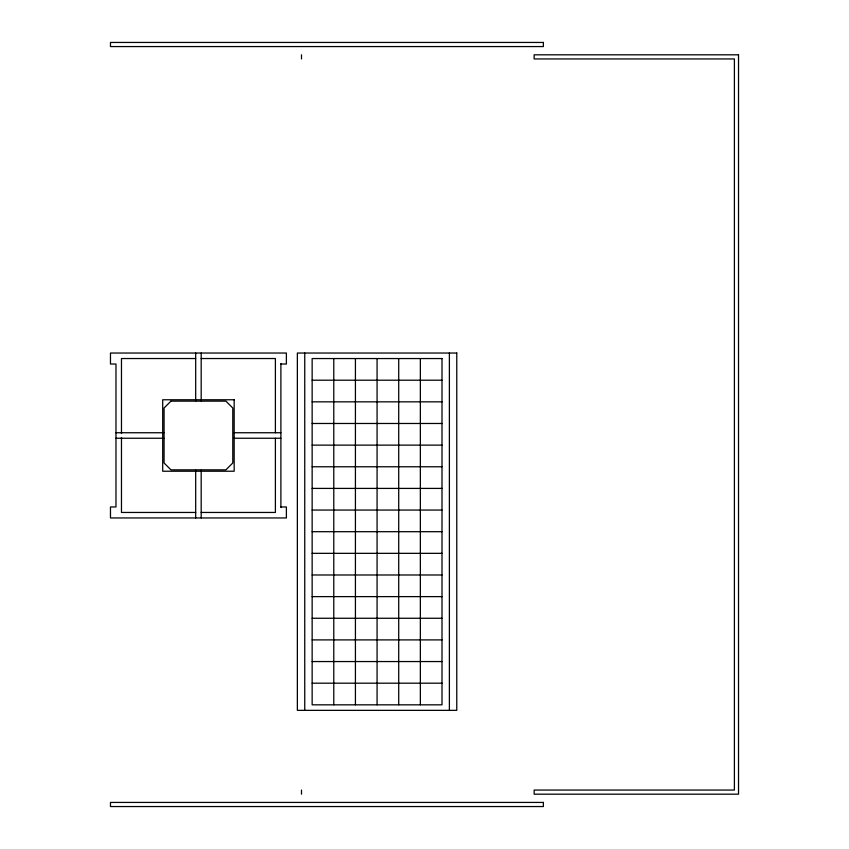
<?xml version="1.0" encoding="UTF-8"?>
<svg xmlns="http://www.w3.org/2000/svg" width="849" height="849" viewBox="0 0 849 849"><rect width="100%" height="100%" fill="white"/><g stroke="black" fill="none" stroke-linecap="round" stroke-linejoin="round"><path stroke-width="1.27" d="M195.684 358.533L121.471 358.533L121.471 433.521M201.181 358.533L275.394 358.533L275.394 432.746M280.892 364.03L286.389 364.03L286.389 353.035L110.476 353.035L110.476 364.03L115.973 364.03L115.973 506.959L110.476 506.959L110.476 517.954L286.389 517.954L286.389 506.959L280.892 506.959M312.145 380.203L442 380.203M312.145 401.842L442 401.842M312.145 423.481L442 423.481M115.973 432.746L163.878 432.746M233.719 432.746L280.892 432.746M115.973 438.243L163.878 438.243M233.719 438.243L280.892 438.243M312.145 445.131L442 445.131M312.145 466.77L442 466.77M312.145 488.408L442 488.408M312.145 510.058L442 510.058M195.684 512.456L121.471 512.456L121.471 437.468M201.181 512.456L275.394 512.456L275.394 438.243M312.145 531.697L442 531.697M312.145 553.336L442 553.336M312.145 574.985L442 574.985M312.145 596.624L442 596.624M312.145 618.263L442 618.263M312.145 639.902L442 639.902M312.145 661.551L442 661.551M312.145 683.19L442 683.19M449.386 353.035L449.386 710.348M420.351 358.554L420.351 704.829M398.712 358.554L398.712 704.829M377.073 358.554L377.073 704.829M355.423 358.554L355.423 704.829M333.784 358.554L333.784 704.829M304.749 353.035L304.749 710.348M301.501 54.814L301.501 58.942M301.501 790.058L301.501 794.186M280.892 363.595L280.892 507.426M201.181 353.035L201.181 400.94M201.181 470.272L201.181 517.954M195.684 353.035L195.684 400.94M195.684 470.272L195.684 517.954M170.946 401.142L164.069 408.008L164.069 462.981L170.946 469.847L225.919 469.847L232.785 462.981L232.785 408.008L225.919 401.142L170.946 401.142M543.371 42.45L110.476 42.45L110.476 46.568L543.371 46.568L543.371 42.45M738.524 54.814L534.138 54.814L534.138 58.942L734.396 58.942L734.396 790.058L534.138 790.058L534.138 794.186L738.524 794.186L738.524 54.814M456.773 353.035L297.362 353.035L297.362 710.348L456.773 710.348L456.773 353.035M442 358.554L312.145 358.554L312.145 704.829L442 704.829L442 358.554M234.165 399.762L162.7 399.762L162.7 471.227L234.165 471.227L234.165 399.762M543.371 802.432L110.476 802.432L110.476 806.55L543.371 806.55L543.371 802.432"/></g></svg>
